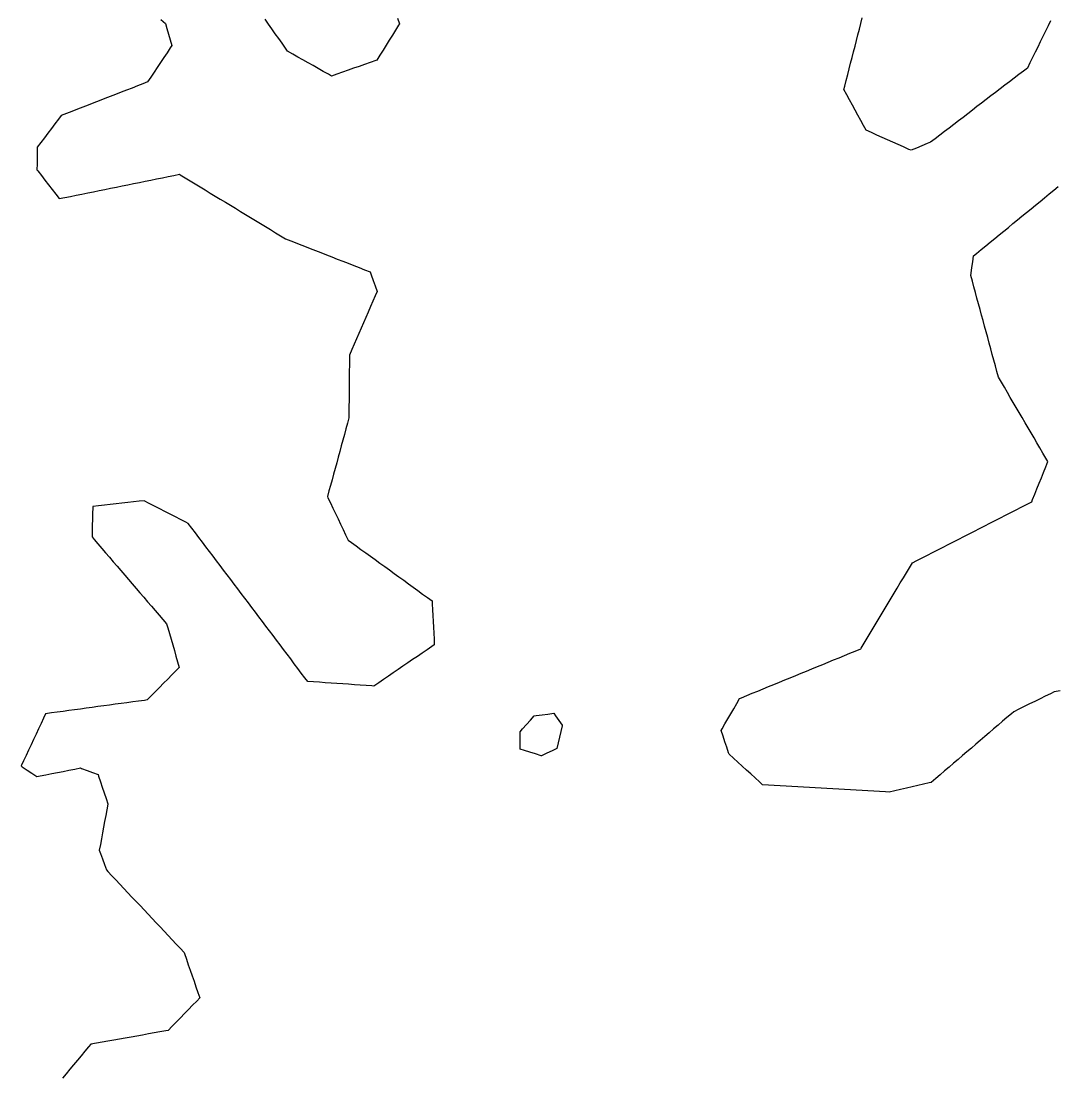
# Model space of a CAD drawing. Header units: millimetres. Extents: x 165 to 2352, y 1753 to 3323.
# Drawn here: x 1104.4 to 1281, y 2964 to 3143.6 of the extents above; entities that cross this region are included whole.
import ezdxf

# ---------------------------------------------------------------- set-up
doc = ezdxf.new("R2010")
doc.units = ezdxf.units.MM
for name, color, linetype in [('ALL_HOLES', 1, 'Continuous'), ('ALL_ISLANDS', 7, 'Continuous'), ('OUTLINE_ISLAND_01', 7, 'Continuous'), ('OUTLINE_ISLAND_01_HOLE_65', 1, 'Continuous')]:
    doc.layers.add(name, color=color, linetype=linetype)

msp = doc.modelspace()

# ---------------------------------------------------------------- linework, layer by layer
at = {"layer": 'ALL_HOLES'}
msp.add_lwpolyline([(1189.5524, 3019.4003), (1189.5524, 3020.4003), (1189.5524, 3021.4003), (1189.5524, 3022.4003), (1189.9778, 3022.8793), (1190.6419, 3023.627), (1191.306, 3024.3746), (1191.97, 3025.1223), (1192.3079, 3025.1662), (1193.2996, 3025.2949), (1194.2913, 3025.4236), (1195.2829, 3025.5524), (1195.5805, 3025.1361), (1196.1619, 3024.3225), (1196.7434, 3023.509), (1196.7251, 3023.432), (1196.494, 3022.4591), (1196.2628, 3021.4862), (1196.0316, 3020.5133), (1195.8005, 3019.5404), (1195.0308, 3019.1656), (1194.1317, 3018.7279), (1193.2326, 3018.2901), (1193.1536, 3018.314), (1192.1962, 3018.6028), (1191.2388, 3018.8916), (1190.2814, 3019.1804)], close=True, dxfattribs=at)
at = {"layer": 'ALL_ISLANDS'}
for points in [[(1128.2461, 3143.8774), (1129.0205, 3143.2447), (1129.2775, 3142.3629), (1129.5573, 3141.4029), (1129.8372, 3140.4428), (1130.117, 3139.4828), (1129.8457, 3139.0738), (1129.2928, 3138.2406), (1128.74, 3137.4073), (1128.1872, 3136.574), (1127.6343, 3135.7407), (1127.0815, 3134.9074), (1126.5287, 3134.0741), (1125.9758, 3133.2408), (1125.1845, 3132.9335), (1124.2523, 3132.5716), (1123.3201, 3132.2097), (1122.3879, 3131.8477), (1121.4557, 3131.4858), (1120.5235, 3131.1238), (1119.5913, 3130.7619), (1118.6591, 3130.4), (1117.7269, 3130.038), (1116.7946, 3129.6761), (1115.8624, 3129.3142), (1114.9302, 3128.9522), (1113.998, 3128.5903), (1113.0658, 3128.2283), (1112.1336, 3127.8664), (1111.2014, 3127.5045), (1110.7667, 3126.9269), (1110.1653, 3126.1279), (1109.5639, 3125.329), (1108.9624, 3124.5301), (1108.361, 3123.7311), (1107.7596, 3122.9322), (1107.1582, 3122.1332), (1107.1435, 3121.2637), (1107.1266, 3120.2638), (1107.1098, 3119.264), (1107.0929, 3118.2641), (1107.2335, 3118.0825), (1107.846, 3117.292), (1108.4585, 3116.5016), (1109.0709, 3115.7111), (1109.6834, 3114.9206), (1110.2959, 3114.1301), (1110.9084, 3113.3396), (1111.8328, 3113.5266), (1112.813, 3113.7249), (1113.7931, 3113.9231), (1114.7733, 3114.1214), (1115.7534, 3114.3197), (1116.7336, 3114.5179), (1117.7137, 3114.7162), (1118.6939, 3114.9145), (1119.674, 3115.1127), (1120.6542, 3115.311), (1121.6343, 3115.5093), (1122.6145, 3115.7075), (1123.5946, 3115.9058), (1124.5748, 3116.1041), (1125.5549, 3116.3023), (1126.5351, 3116.5006), (1127.5152, 3116.6989), (1128.4953, 3116.8971), (1129.4755, 3117.0954), (1130.4556, 3117.2937), (1131.4358, 3117.492), (1131.5585, 3117.4172), (1132.4125, 3116.8971), (1133.2666, 3116.377), (1134.1207, 3115.8568), (1134.9748, 3115.3367), (1135.8289, 3114.8165), (1136.6829, 3114.2964), (1137.537, 3113.7763), (1138.3911, 3113.2561), (1139.2452, 3112.736), (1140.0993, 3112.2158), (1140.9533, 3111.6957), (1141.8074, 3111.1756), (1142.6615, 3110.6554), (1143.5156, 3110.1353), (1144.3697, 3109.6151), (1145.2237, 3109.095), (1146.0778, 3108.5748), (1146.9319, 3108.0547), (1147.786, 3107.5346), (1148.6401, 3107.0144), (1149.4941, 3106.4943), (1149.9702, 3106.3086), (1150.9018, 3105.9452), (1151.8335, 3105.5818), (1152.7651, 3105.2184), (1153.6968, 3104.8551), (1154.6284, 3104.4917), (1155.56, 3104.1283), (1156.4917, 3103.7649), (1157.4233, 3103.4015), (1158.355, 3103.0381), (1159.2866, 3102.6748), (1160.2182, 3102.3114), (1161.1499, 3101.948), (1162.0815, 3101.5846), (1163.0132, 3101.2212), (1163.9448, 3100.8578), (1164.1316, 3100.3326), (1164.4667, 3099.3904), (1164.8019, 3098.4482), (1165.137, 3097.5061), (1164.8101, 3096.7527), (1164.412, 3095.8354), (1164.0139, 3094.918), (1163.6158, 3094.0007), (1163.2177, 3093.0834), (1162.8196, 3092.166), (1162.4215, 3091.2487), (1162.0234, 3090.3313), (1161.6253, 3089.414), (1161.2272, 3088.4966), (1160.8291, 3087.5793), (1160.431, 3086.662), (1160.4238, 3085.9261), (1160.4141, 3084.9261), (1160.4044, 3083.9262), (1160.3947, 3082.9262), (1160.385, 3081.9263), (1160.3753, 3080.9263), (1160.3656, 3079.9264), (1160.3559, 3078.9264), (1160.3461, 3077.9265), (1160.3364, 3076.9265), (1160.3267, 3075.9266), (1160.0874, 3075.0474), (1159.8248, 3074.0825), (1159.5622, 3073.1176), (1159.2996, 3072.1527), (1159.037, 3071.1878), (1158.7744, 3070.2229), (1158.5118, 3069.258), (1158.2492, 3068.2931), (1157.9866, 3067.3282), (1157.724, 3066.3633), (1157.4614, 3065.3984), (1157.1987, 3064.4335), (1156.9361, 3063.4686), (1156.6735, 3062.5037), (1156.7581, 3062.3262), (1157.1884, 3061.4235), (1157.6187, 3060.5208), (1158.049, 3059.6181), (1158.4793, 3058.7154), (1158.9096, 3057.8127), (1159.3399, 3056.91), (1159.7702, 3056.0073), (1160.2005, 3055.1047), (1160.7743, 3054.6889), (1161.5842, 3054.1023), (1162.394, 3053.5156), (1163.2038, 3052.929), (1164.0137, 3052.3423), (1164.8235, 3051.7557), (1165.6333, 3051.169), (1166.4432, 3050.5824), (1167.253, 3049.9957), (1168.0628, 3049.409), (1168.8727, 3048.8224), (1169.6825, 3048.2357), (1170.4924, 3047.6491), (1171.3022, 3047.0624), (1172.112, 3046.4758), (1172.9219, 3045.8891), (1173.7317, 3045.3025), (1174.5415, 3044.7158), (1174.5668, 3044.2074), (1174.6163, 3043.2086), (1174.6659, 3042.2098), (1174.7154, 3041.211), (1174.7649, 3040.2123), (1174.8145, 3039.2135), (1174.864, 3038.2147), (1174.9136, 3037.216), (1174.5129, 3036.9437), (1173.6858, 3036.3816), (1172.8586, 3035.8196), (1172.0315, 3035.2576), (1171.2044, 3034.6955), (1170.3773, 3034.1335), (1169.5502, 3033.5715), (1168.7231, 3033.0094), (1167.8959, 3032.4474), (1167.0688, 3031.8854), (1166.2417, 3031.3234), (1165.4146, 3030.7613), (1164.5875, 3030.1993), (1164.273, 3030.221), (1163.2753, 3030.2897), (1162.2777, 3030.3584), (1161.28, 3030.4271), (1160.2824, 3030.4958), (1159.2848, 3030.5645), (1158.2871, 3030.6332), (1157.2895, 3030.702), (1156.2919, 3030.7707), (1155.2942, 3030.8394), (1154.2966, 3030.9081), (1153.299, 3030.9768), (1152.8145, 3031.6182), (1152.2119, 3032.4162), (1151.6092, 3033.2142), (1151.0065, 3034.0122), (1150.4038, 3034.8102), (1149.8012, 3035.6081), (1149.1985, 3036.4061), (1148.5958, 3037.2041), (1147.9931, 3038.0021), (1147.3905, 3038.8001), (1146.7878, 3039.5981), (1146.1851, 3040.3961), (1145.5825, 3041.1941), (1144.9798, 3041.992), (1144.3771, 3042.79), (1143.7744, 3043.588), (1143.1718, 3044.386), (1142.5691, 3045.184), (1141.9664, 3045.982), (1141.3637, 3046.78), (1140.7611, 3047.5779), (1140.1584, 3048.3759), (1139.5557, 3049.1739), (1138.953, 3049.9719), (1138.3504, 3050.7699), (1137.7477, 3051.5679), (1137.145, 3052.3659), (1136.5423, 3053.1639), (1135.9397, 3053.9618), (1135.337, 3054.7598), (1134.7343, 3055.5578), (1134.1316, 3056.3558), (1133.529, 3057.1538), (1132.9263, 3057.9518), (1132.5017, 3058.1691), (1131.6115, 3058.6248), (1130.7214, 3059.0805), (1129.8312, 3059.5361), (1128.9411, 3059.9918), (1128.0509, 3060.4475), (1127.1608, 3060.9031), (1126.2706, 3061.3588), (1125.3805, 3061.8145), (1124.5656, 3061.7213), (1123.572, 3061.6077), (1122.5785, 3061.494), (1121.585, 3061.3804), (1120.5915, 3061.2668), (1119.5979, 3061.1532), (1118.6044, 3061.0396), (1117.6109, 3060.926), (1116.6174, 3060.8124), (1116.6129, 3060.6208), (1116.5896, 3059.6211), (1116.5663, 3058.6213), (1116.543, 3057.6216), (1116.5198, 3056.6219), (1116.4965, 3055.6221), (1116.8582, 3055.2007), (1117.5094, 3054.4419), (1118.1607, 3053.683), (1118.812, 3052.9242), (1119.4632, 3052.1653), (1120.1145, 3051.4065), (1120.7658, 3050.6476), (1121.417, 3049.8888), (1122.0683, 3049.1299), (1122.7196, 3048.3711), (1123.3708, 3047.6122), (1124.0221, 3046.8534), (1124.6734, 3046.0945), (1125.3246, 3045.3357), (1125.9759, 3044.5768), (1126.6272, 3043.818), (1127.2784, 3043.0592), (1127.9297, 3042.3003), (1128.581, 3041.5415), (1129.2322, 3040.7826), (1129.4303, 3040.0984), (1129.7085, 3039.1379), (1129.9866, 3038.1773), (1130.2647, 3037.2168), (1130.5428, 3036.2562), (1130.8209, 3035.2957), (1131.0991, 3034.3352), (1131.3772, 3033.3746), (1130.8222, 3032.811), (1130.1206, 3032.0984), (1129.419, 3031.3858), (1128.7174, 3030.6733), (1128.0159, 3029.9607), (1127.3143, 3029.2481), (1126.6127, 3028.5355), (1125.9111, 3027.823), (1125.421, 3027.7564), (1124.4301, 3027.6218), (1123.4393, 3027.4871), (1122.4484, 3027.3525), (1121.4575, 3027.2179), (1120.4666, 3027.0833), (1119.4757, 3026.9486), (1118.4848, 3026.814), (1117.4939, 3026.6794), (1116.503, 3026.5448), (1115.5121, 3026.4101), (1114.5212, 3026.2755), (1113.5303, 3026.1409), (1112.5394, 3026.0063), (1111.5485, 3025.8716), (1110.5576, 3025.737), (1109.5667, 3025.6024), (1108.5758, 3025.4678), (1108.2151, 3024.702), (1107.789, 3023.7974), (1107.3629, 3022.8927), (1106.9368, 3021.988), (1106.5106, 3021.0834), (1106.0845, 3020.1787), (1105.6584, 3019.274), (1105.2323, 3018.3694), (1104.8062, 3017.4647), (1104.38, 3016.56), (1104.5801, 3016.4262), (1105.4113, 3015.8702), (1106.2425, 3015.3143), (1107.0737, 3014.7583), (1107.651, 3014.8717), (1108.6322, 3015.0646), (1109.6135, 3015.2574), (1110.5947, 3015.4502), (1111.5759, 3015.6431), (1112.5572, 3015.8359), (1113.5384, 3016.0287), (1114.5196, 3016.2216), (1114.7016, 3016.1539), (1115.6389, 3015.8052), (1116.5761, 3015.4565), (1117.5134, 3015.1078), (1117.61, 3014.8197), (1117.9279, 3013.8716), (1118.2458, 3012.9235), (1118.5637, 3011.9753), (1118.8816, 3011.0272), (1119.1995, 3010.0791), (1119.195, 3010.0548), (1119.0131, 3009.0715), (1118.8313, 3008.0882), (1118.6495, 3007.1048), (1118.4677, 3006.1215), (1118.2859, 3005.1382), (1118.104, 3004.1548), (1117.9222, 3003.1715), (1117.7404, 3002.1882), (1117.9341, 3001.654), (1118.2751, 3000.7139), (1118.616, 2999.7738), (1118.957, 2998.8337), (1119.2067, 2998.568), (1119.8915, 2997.8393), (1120.5764, 2997.1107), (1121.2612, 2996.382), (1121.946, 2995.6533), (1122.6309, 2994.9246), (1123.3157, 2994.1959), (1124.0006, 2993.4672), (1124.6854, 2992.7385), (1125.3703, 2992.0099), (1126.0551, 2991.2812), (1126.74, 2990.5525), (1127.4248, 2989.8238), (1128.1097, 2989.0951), (1128.7945, 2988.3664), (1129.4794, 2987.6377), (1130.1642, 2986.9091), (1130.8491, 2986.1804), (1131.5339, 2985.4517), (1132.2188, 2984.723), (1132.2779, 2984.5509), (1132.6028, 2983.6052), (1132.9277, 2982.6594), (1133.2526, 2981.7137), (1133.5776, 2980.7679), (1133.9025, 2979.8222), (1134.2274, 2978.8765), (1134.5523, 2977.9307), (1134.8772, 2976.985), (1134.3634, 2976.4564), (1133.6663, 2975.7394), (1132.9693, 2975.0223), (1132.2722, 2974.3053), (1131.5752, 2973.5883), (1130.8781, 2972.8712), (1130.1811, 2972.1542), (1129.484, 2971.4372), (1129.0649, 2971.3628), (1128.0803, 2971.1879), (1127.0957, 2971.0131), (1126.1111, 2970.8382), (1125.1265, 2970.6634), (1124.1419, 2970.4885), (1123.1573, 2970.3137), (1122.1727, 2970.1389), (1121.1882, 2969.964), (1120.2036, 2969.7892), (1119.219, 2969.6143), (1118.2344, 2969.4395), (1117.2498, 2969.2646), (1116.2652, 2969.0898), (1115.9177, 2968.6738), (1115.2766, 2967.9064), (1114.6355, 2967.1389), (1113.9944, 2966.3715), (1113.3533, 2965.6041), (1112.7122, 2964.8366), (1112.071, 2964.0692), (1111.4299, 2963.3017)], [(1168.6227, 3144.1018), (1168.9804, 3143.168), (1168.8176, 3142.9074), (1168.2877, 3142.0594), (1167.7578, 3141.2113), (1167.2279, 3140.3632), (1166.698, 3139.5152), (1166.1681, 3138.6671), (1165.6382, 3137.8191), (1165.1083, 3136.971), (1164.904, 3136.8995), (1163.9601, 3136.5694), (1163.0162, 3136.2392), (1162.0723, 3135.909), (1161.1284, 3135.5788), (1160.1845, 3135.2486), (1159.2406, 3134.9184), (1158.2966, 3134.5882), (1157.3527, 3134.258), (1156.8385, 3134.549), (1155.9681, 3135.0414), (1155.0978, 3135.5338), (1154.2274, 3136.0262), (1153.3571, 3136.5186), (1152.4867, 3137.011), (1151.6163, 3137.5034), (1150.746, 3137.9958), (1149.8756, 3138.4883), (1149.4993, 3139.0252), (1148.9254, 3139.8441), (1148.3515, 3140.663), (1147.7775, 3141.4819), (1147.2036, 3142.3008), (1146.6297, 3143.1197), (1146.0557, 3143.9386)], [(1280.0984, 3143.696), (1279.6575, 3142.7984), (1279.2166, 3141.9008), (1278.7757, 3141.0033), (1278.3348, 3140.1057), (1277.894, 3139.2081), (1277.4531, 3138.3106), (1277.0122, 3137.413), (1276.5713, 3136.5155), (1276.1304, 3135.6179), (1275.4703, 3135.1124), (1274.6763, 3134.5045), (1273.8822, 3133.8966), (1273.0882, 3133.2887), (1272.2942, 3132.6808), (1271.5002, 3132.0729), (1270.7062, 3131.4649), (1269.9122, 3130.857), (1269.1182, 3130.2491), (1268.3242, 3129.6412), (1267.5302, 3129.0333), (1266.7362, 3128.4254), (1265.9422, 3127.8175), (1265.1482, 3127.2096), (1264.3542, 3126.6016), (1263.5602, 3125.9937), (1262.7662, 3125.3858), (1261.9722, 3124.7779), (1261.1782, 3124.17), (1260.3842, 3123.5621), (1259.5902, 3122.9542), (1259.0513, 3122.7311), (1258.1273, 3122.3487), (1257.2033, 3121.9662), (1256.2794, 3121.5837), (1255.9073, 3121.7498), (1254.9942, 3122.1575), (1254.081, 3122.5651), (1253.1679, 3122.9728), (1252.2547, 3123.3804), (1251.3416, 3123.7881), (1250.4285, 3124.1957), (1249.5153, 3124.6034), (1248.6022, 3125.011), (1248.1726, 3125.7999), (1247.6943, 3126.6781), (1247.216, 3127.5563), (1246.7377, 3128.4345), (1246.2594, 3129.3127), (1245.7811, 3130.1909), (1245.3028, 3131.0691), (1244.8245, 3131.9473), (1244.9795, 3132.5546), (1245.2268, 3133.5235), (1245.4741, 3134.4924), (1245.7214, 3135.4614), (1245.9687, 3136.4303), (1246.216, 3137.3993), (1246.4633, 3138.3682), (1246.7106, 3139.3371), (1246.9579, 3140.3061), (1247.2052, 3141.275), (1247.4525, 3142.244), (1247.6998, 3143.2129), (1247.9471, 3144.1818)], [(1281.7058, 3029.355), (1280.7193, 3029.1915), (1280.0898, 3028.8853), (1279.1906, 3028.4478), (1278.2914, 3028.0103), (1277.3922, 3027.5728), (1276.493, 3027.1353), (1275.5937, 3026.6978), (1274.6945, 3026.2603), (1273.7953, 3025.8228), (1273.3964, 3025.4807), (1272.6374, 3024.8296), (1271.8784, 3024.1785), (1271.1194, 3023.5274), (1270.3604, 3022.8763), (1269.6014, 3022.2253), (1268.8424, 3021.5742), (1268.0834, 3020.9231), (1267.3244, 3020.272), (1266.5654, 3019.6209), (1265.8064, 3018.9698), (1265.0474, 3018.3187), (1264.2884, 3017.6677), (1263.5294, 3017.0166), (1262.7704, 3016.3655), (1262.0114, 3015.7144), (1261.2524, 3015.0633), (1260.4934, 3014.4122), (1259.7344, 3013.7611), (1259.3701, 3013.6764), (1258.3961, 3013.4499), (1257.4221, 3013.2233), (1256.448, 3012.9968), (1255.474, 3012.7703), (1254.5, 3012.5438), (1253.526, 3012.3172), (1252.552, 3012.0907), (1251.9098, 3012.1278), (1250.9115, 3012.1855), (1249.9132, 3012.2432), (1248.9148, 3012.3009), (1247.9165, 3012.3587), (1246.9181, 3012.4164), (1245.9198, 3012.4741), (1244.9215, 3012.5318), (1243.9231, 3012.5895), (1242.9248, 3012.6472), (1241.9265, 3012.7049), (1240.9281, 3012.7626), (1239.9298, 3012.8203), (1238.9315, 3012.878), (1237.9331, 3012.9357), (1236.9348, 3012.9934), (1235.9365, 3013.0512), (1234.9381, 3013.1089), (1233.9398, 3013.1666), (1232.9415, 3013.2243), (1231.9431, 3013.282), (1230.9448, 3013.3397), (1230.3833, 3013.851), (1229.6439, 3014.5243), (1228.9045, 3015.1975), (1228.1651, 3015.8708), (1227.4257, 3016.544), (1226.6863, 3017.2173), (1225.9468, 3017.8906), (1225.2074, 3018.5638), (1225.1267, 3018.8074), (1224.8122, 3019.7566), (1224.4976, 3020.7058), (1224.183, 3021.6551), (1223.8685, 3022.6043), (1224.021, 3022.869), (1224.5202, 3023.7355), (1225.0194, 3024.6019), (1225.5187, 3025.4684), (1226.0179, 3026.3349), (1226.5171, 3027.2013), (1227.0164, 3028.0678), (1227.3321, 3028.1971), (1228.2575, 3028.576), (1229.183, 3028.955), (1230.1084, 3029.334), (1231.0338, 3029.7129), (1231.9592, 3030.0919), (1232.8846, 3030.4708), (1233.81, 3030.8498), (1234.7354, 3031.2288), (1235.6609, 3031.6077), (1236.5863, 3031.9867), (1237.5117, 3032.3656), (1238.4371, 3032.7446), (1239.3625, 3033.1236), (1240.2879, 3033.5025), (1241.2133, 3033.8815), (1242.1387, 3034.2604), (1243.0642, 3034.6394), (1243.9896, 3035.0184), (1244.915, 3035.3973), (1245.8404, 3035.7763), (1246.7658, 3036.1552), (1247.6912, 3036.5342), (1247.751, 3036.6336), (1248.266, 3037.4908), (1248.781, 3038.348), (1249.296, 3039.2052), (1249.8111, 3040.0623), (1250.3261, 3040.9195), (1250.8411, 3041.7767), (1251.3561, 3042.6339), (1251.8712, 3043.491), (1252.3862, 3044.3482), (1252.9012, 3045.2054), (1253.4162, 3046.0626), (1253.9313, 3046.9197), (1254.4463, 3047.7769), (1254.9613, 3048.6341), (1255.4763, 3049.4913), (1255.9913, 3050.3484), (1256.5064, 3051.2056), (1257.2836, 3051.6033), (1258.1739, 3052.0588), (1259.0641, 3052.5143), (1259.9543, 3052.9699), (1260.8445, 3053.4254), (1261.7348, 3053.8809), (1262.625, 3054.3364), (1263.5152, 3054.7919), (1264.4055, 3055.2474), (1265.2957, 3055.7029), (1266.1859, 3056.1584), (1267.0762, 3056.614), (1267.9664, 3057.0695), (1268.8566, 3057.525), (1269.7468, 3057.9805), (1270.6371, 3058.436), (1271.5273, 3058.8915), (1272.4175, 3059.347), (1273.3078, 3059.8025), (1274.198, 3060.258), (1275.0882, 3060.7136), (1275.9785, 3061.1691), (1276.8687, 3061.6246), (1277.0194, 3061.9987), (1277.3929, 3062.9264), (1277.7665, 3063.854), (1278.14, 3064.7816), (1278.5136, 3065.7092), (1278.8871, 3066.6368), (1279.2607, 3067.5644), (1279.6343, 3068.492), (1279.2869, 3069.084), (1278.7809, 3069.9465), (1278.2748, 3070.809), (1277.7688, 3071.6715), (1277.2627, 3072.534), (1276.7566, 3073.3964), (1276.2506, 3074.2589), (1275.7445, 3075.1214), (1275.2385, 3075.9839), (1274.7324, 3076.8464), (1274.2263, 3077.7089), (1273.7203, 3078.5714), (1273.2142, 3079.4339), (1272.7082, 3080.2964), (1272.2021, 3081.1589), (1271.6961, 3082.0214), (1271.19, 3082.8839), (1270.9309, 3083.8395), (1270.6691, 3084.8047), (1270.4074, 3085.7698), (1270.1457, 3086.735), (1269.884, 3087.7001), (1269.6222, 3088.6653), (1269.3605, 3089.6304), (1269.0988, 3090.5956), (1268.8371, 3091.5607), (1268.5754, 3092.5258), (1268.3136, 3093.491), (1268.0519, 3094.4561), (1267.7902, 3095.4213), (1267.5285, 3096.3864), (1267.2667, 3097.3516), (1267.005, 3098.3167), (1266.7433, 3099.2818), (1266.4816, 3100.247), (1266.5309, 3100.6031), (1266.668, 3101.5936), (1266.8052, 3102.5842), (1266.9423, 3103.5747), (1267.471, 3104.0074), (1268.2449, 3104.6407), (1269.0188, 3105.274), (1269.7927, 3105.9074), (1270.5666, 3106.5407), (1271.3404, 3107.174), (1272.1143, 3107.8074), (1272.8882, 3108.4407), (1273.6621, 3109.074), (1274.436, 3109.7073), (1275.2099, 3110.3407), (1275.9838, 3110.974), (1276.7576, 3111.6073), (1277.5315, 3112.2406), (1278.3054, 3112.874), (1279.0793, 3113.5073), (1279.8532, 3114.1406), (1280.6271, 3114.774), (1281.4009, 3115.4073)]]:
    msp.add_lwpolyline(points, dxfattribs=at)
at = {"layer": 'OUTLINE_ISLAND_01'}
for points in [[(1128.2461, 3143.8774), (1129.0205, 3143.2447), (1129.2775, 3142.3629), (1129.5573, 3141.4029), (1129.8372, 3140.4428), (1130.117, 3139.4828), (1129.8457, 3139.0738), (1129.2928, 3138.2406), (1128.74, 3137.4073), (1128.1872, 3136.574), (1127.6343, 3135.7407), (1127.0815, 3134.9074), (1126.5287, 3134.0741), (1125.9758, 3133.2408), (1125.1845, 3132.9335), (1124.2523, 3132.5716), (1123.3201, 3132.2097), (1122.3879, 3131.8477), (1121.4557, 3131.4858), (1120.5235, 3131.1238), (1119.5913, 3130.7619), (1118.6591, 3130.4), (1117.7269, 3130.038), (1116.7946, 3129.6761), (1115.8624, 3129.3142), (1114.9302, 3128.9522), (1113.998, 3128.5903), (1113.0658, 3128.2283), (1112.1336, 3127.8664), (1111.2014, 3127.5045), (1110.7667, 3126.9269), (1110.1653, 3126.1279), (1109.5639, 3125.329), (1108.9624, 3124.5301), (1108.361, 3123.7311), (1107.7596, 3122.9322), (1107.1582, 3122.1332), (1107.1435, 3121.2637), (1107.1266, 3120.2638), (1107.1098, 3119.264), (1107.0929, 3118.2641), (1107.2335, 3118.0825), (1107.846, 3117.292), (1108.4585, 3116.5016), (1109.0709, 3115.7111), (1109.6834, 3114.9206), (1110.2959, 3114.1301), (1110.9084, 3113.3396), (1111.8328, 3113.5266), (1112.813, 3113.7249), (1113.7931, 3113.9231), (1114.7733, 3114.1214), (1115.7534, 3114.3197), (1116.7336, 3114.5179), (1117.7137, 3114.7162), (1118.6939, 3114.9145), (1119.674, 3115.1127), (1120.6542, 3115.311), (1121.6343, 3115.5093), (1122.6145, 3115.7075), (1123.5946, 3115.9058), (1124.5748, 3116.1041), (1125.5549, 3116.3023), (1126.5351, 3116.5006), (1127.5152, 3116.6989), (1128.4953, 3116.8971), (1129.4755, 3117.0954), (1130.4556, 3117.2937), (1131.4358, 3117.492), (1131.5585, 3117.4172), (1132.4125, 3116.8971), (1133.2666, 3116.377), (1134.1207, 3115.8568), (1134.9748, 3115.3367), (1135.8289, 3114.8165), (1136.6829, 3114.2964), (1137.537, 3113.7763), (1138.3911, 3113.2561), (1139.2452, 3112.736), (1140.0993, 3112.2158), (1140.9533, 3111.6957), (1141.8074, 3111.1756), (1142.6615, 3110.6554), (1143.5156, 3110.1353), (1144.3697, 3109.6151), (1145.2237, 3109.095), (1146.0778, 3108.5748), (1146.9319, 3108.0547), (1147.786, 3107.5346), (1148.6401, 3107.0144), (1149.4941, 3106.4943), (1149.9702, 3106.3086), (1150.9018, 3105.9452), (1151.8335, 3105.5818), (1152.7651, 3105.2184), (1153.6968, 3104.8551), (1154.6284, 3104.4917), (1155.56, 3104.1283), (1156.4917, 3103.7649), (1157.4233, 3103.4015), (1158.355, 3103.0381), (1159.2866, 3102.6748), (1160.2182, 3102.3114), (1161.1499, 3101.948), (1162.0815, 3101.5846), (1163.0132, 3101.2212), (1163.9448, 3100.8578), (1164.1316, 3100.3326), (1164.4667, 3099.3904), (1164.8019, 3098.4482), (1165.137, 3097.5061), (1164.8101, 3096.7527), (1164.412, 3095.8354), (1164.0139, 3094.918), (1163.6158, 3094.0007), (1163.2177, 3093.0834), (1162.8196, 3092.166), (1162.4215, 3091.2487), (1162.0234, 3090.3313), (1161.6253, 3089.414), (1161.2272, 3088.4966), (1160.8291, 3087.5793), (1160.431, 3086.662), (1160.4238, 3085.9261), (1160.4141, 3084.9261), (1160.4044, 3083.9262), (1160.3947, 3082.9262), (1160.385, 3081.9263), (1160.3753, 3080.9263), (1160.3656, 3079.9264), (1160.3559, 3078.9264), (1160.3461, 3077.9265), (1160.3364, 3076.9265), (1160.3267, 3075.9266), (1160.0874, 3075.0474), (1159.8248, 3074.0825), (1159.5622, 3073.1176), (1159.2996, 3072.1527), (1159.037, 3071.1878), (1158.7744, 3070.2229), (1158.5118, 3069.258), (1158.2492, 3068.2931), (1157.9866, 3067.3282), (1157.724, 3066.3633), (1157.4614, 3065.3984), (1157.1987, 3064.4335), (1156.9361, 3063.4686), (1156.6735, 3062.5037), (1156.7581, 3062.3262), (1157.1884, 3061.4235), (1157.6187, 3060.5208), (1158.049, 3059.6181), (1158.4793, 3058.7154), (1158.9096, 3057.8127), (1159.3399, 3056.91), (1159.7702, 3056.0073), (1160.2005, 3055.1047), (1160.7743, 3054.6889), (1161.5842, 3054.1023), (1162.394, 3053.5156), (1163.2038, 3052.929), (1164.0137, 3052.3423), (1164.8235, 3051.7557), (1165.6333, 3051.169), (1166.4432, 3050.5824), (1167.253, 3049.9957), (1168.0628, 3049.409), (1168.8727, 3048.8224), (1169.6825, 3048.2357), (1170.4924, 3047.6491), (1171.3022, 3047.0624), (1172.112, 3046.4758), (1172.9219, 3045.8891), (1173.7317, 3045.3025), (1174.5415, 3044.7158), (1174.5668, 3044.2074), (1174.6163, 3043.2086), (1174.6659, 3042.2098), (1174.7154, 3041.211), (1174.7649, 3040.2123), (1174.8145, 3039.2135), (1174.864, 3038.2147), (1174.9136, 3037.216), (1174.5129, 3036.9437), (1173.6858, 3036.3816), (1172.8586, 3035.8196), (1172.0315, 3035.2576), (1171.2044, 3034.6955), (1170.3773, 3034.1335), (1169.5502, 3033.5715), (1168.7231, 3033.0094), (1167.8959, 3032.4474), (1167.0688, 3031.8854), (1166.2417, 3031.3234), (1165.4146, 3030.7613), (1164.5875, 3030.1993), (1164.273, 3030.221), (1163.2753, 3030.2897), (1162.2777, 3030.3584), (1161.28, 3030.4271), (1160.2824, 3030.4958), (1159.2848, 3030.5645), (1158.2871, 3030.6332), (1157.2895, 3030.702), (1156.2919, 3030.7707), (1155.2942, 3030.8394), (1154.2966, 3030.9081), (1153.299, 3030.9768), (1152.8145, 3031.6182), (1152.2119, 3032.4162), (1151.6092, 3033.2142), (1151.0065, 3034.0122), (1150.4038, 3034.8102), (1149.8012, 3035.6081), (1149.1985, 3036.4061), (1148.5958, 3037.2041), (1147.9931, 3038.0021), (1147.3905, 3038.8001), (1146.7878, 3039.5981), (1146.1851, 3040.3961), (1145.5825, 3041.1941), (1144.9798, 3041.992), (1144.3771, 3042.79), (1143.7744, 3043.588), (1143.1718, 3044.386), (1142.5691, 3045.184), (1141.9664, 3045.982), (1141.3637, 3046.78), (1140.7611, 3047.5779), (1140.1584, 3048.3759), (1139.5557, 3049.1739), (1138.953, 3049.9719), (1138.3504, 3050.7699), (1137.7477, 3051.5679), (1137.145, 3052.3659), (1136.5423, 3053.1639), (1135.9397, 3053.9618), (1135.337, 3054.7598), (1134.7343, 3055.5578), (1134.1316, 3056.3558), (1133.529, 3057.1538), (1132.9263, 3057.9518), (1132.5017, 3058.1691), (1131.6115, 3058.6248), (1130.7214, 3059.0805), (1129.8312, 3059.5361), (1128.9411, 3059.9918), (1128.0509, 3060.4475), (1127.1608, 3060.9031), (1126.2706, 3061.3588), (1125.3805, 3061.8145), (1124.5656, 3061.7213), (1123.572, 3061.6077), (1122.5785, 3061.494), (1121.585, 3061.3804), (1120.5915, 3061.2668), (1119.5979, 3061.1532), (1118.6044, 3061.0396), (1117.6109, 3060.926), (1116.6174, 3060.8124), (1116.6129, 3060.6208), (1116.5896, 3059.6211), (1116.5663, 3058.6213), (1116.543, 3057.6216), (1116.5198, 3056.6219), (1116.4965, 3055.6221), (1116.8582, 3055.2007), (1117.5094, 3054.4419), (1118.1607, 3053.683), (1118.812, 3052.9242), (1119.4632, 3052.1653), (1120.1145, 3051.4065), (1120.7658, 3050.6476), (1121.417, 3049.8888), (1122.0683, 3049.1299), (1122.7196, 3048.3711), (1123.3708, 3047.6122), (1124.0221, 3046.8534), (1124.6734, 3046.0945), (1125.3246, 3045.3357), (1125.9759, 3044.5768), (1126.6272, 3043.818), (1127.2784, 3043.0592), (1127.9297, 3042.3003), (1128.581, 3041.5415), (1129.2322, 3040.7826), (1129.4303, 3040.0984), (1129.7085, 3039.1379), (1129.9866, 3038.1773), (1130.2647, 3037.2168), (1130.5428, 3036.2562), (1130.8209, 3035.2957), (1131.0991, 3034.3352), (1131.3772, 3033.3746), (1130.8222, 3032.811), (1130.1206, 3032.0984), (1129.419, 3031.3858), (1128.7174, 3030.6733), (1128.0159, 3029.9607), (1127.3143, 3029.2481), (1126.6127, 3028.5355), (1125.9111, 3027.823), (1125.421, 3027.7564), (1124.4301, 3027.6218), (1123.4393, 3027.4871), (1122.4484, 3027.3525), (1121.4575, 3027.2179), (1120.4666, 3027.0833), (1119.4757, 3026.9486), (1118.4848, 3026.814), (1117.4939, 3026.6794), (1116.503, 3026.5448), (1115.5121, 3026.4101), (1114.5212, 3026.2755), (1113.5303, 3026.1409), (1112.5394, 3026.0063), (1111.5485, 3025.8716), (1110.5576, 3025.737), (1109.5667, 3025.6024), (1108.5758, 3025.4678), (1108.2151, 3024.702), (1107.789, 3023.7974), (1107.3629, 3022.8927), (1106.9368, 3021.988), (1106.5106, 3021.0834), (1106.0845, 3020.1787), (1105.6584, 3019.274), (1105.2323, 3018.3694), (1104.8062, 3017.4647), (1104.38, 3016.56), (1104.5801, 3016.4262), (1105.4113, 3015.8702), (1106.2425, 3015.3143), (1107.0737, 3014.7583), (1107.651, 3014.8717), (1108.6322, 3015.0646), (1109.6135, 3015.2574), (1110.5947, 3015.4502), (1111.5759, 3015.6431), (1112.5572, 3015.8359), (1113.5384, 3016.0287), (1114.5196, 3016.2216), (1114.7016, 3016.1539), (1115.6389, 3015.8052), (1116.5761, 3015.4565), (1117.5134, 3015.1078), (1117.61, 3014.8197), (1117.9279, 3013.8716), (1118.2458, 3012.9235), (1118.5637, 3011.9753), (1118.8816, 3011.0272), (1119.1995, 3010.0791), (1119.195, 3010.0548), (1119.0131, 3009.0715), (1118.8313, 3008.0882), (1118.6495, 3007.1048), (1118.4677, 3006.1215), (1118.2859, 3005.1382), (1118.104, 3004.1548), (1117.9222, 3003.1715), (1117.7404, 3002.1882), (1117.9341, 3001.654), (1118.2751, 3000.7139), (1118.616, 2999.7738), (1118.957, 2998.8337), (1119.2067, 2998.568), (1119.8915, 2997.8393), (1120.5764, 2997.1107), (1121.2612, 2996.382), (1121.946, 2995.6533), (1122.6309, 2994.9246), (1123.3157, 2994.1959), (1124.0006, 2993.4672), (1124.6854, 2992.7385), (1125.3703, 2992.0099), (1126.0551, 2991.2812), (1126.74, 2990.5525), (1127.4248, 2989.8238), (1128.1097, 2989.0951), (1128.7945, 2988.3664), (1129.4794, 2987.6377), (1130.1642, 2986.9091), (1130.8491, 2986.1804), (1131.5339, 2985.4517), (1132.2188, 2984.723), (1132.2779, 2984.5509), (1132.6028, 2983.6052), (1132.9277, 2982.6594), (1133.2526, 2981.7137), (1133.5776, 2980.7679), (1133.9025, 2979.8222), (1134.2274, 2978.8765), (1134.5523, 2977.9307), (1134.8772, 2976.985), (1134.3634, 2976.4564), (1133.6663, 2975.7394), (1132.9693, 2975.0223), (1132.2722, 2974.3053), (1131.5752, 2973.5883), (1130.8781, 2972.8712), (1130.1811, 2972.1542), (1129.484, 2971.4372), (1129.0649, 2971.3628), (1128.0803, 2971.1879), (1127.0957, 2971.0131), (1126.1111, 2970.8382), (1125.1265, 2970.6634), (1124.1419, 2970.4885), (1123.1573, 2970.3137), (1122.1727, 2970.1389), (1121.1882, 2969.964), (1120.2036, 2969.7892), (1119.219, 2969.6143), (1118.2344, 2969.4395), (1117.2498, 2969.2646), (1116.2652, 2969.0898), (1115.9177, 2968.6738), (1115.2766, 2967.9064), (1114.6355, 2967.1389), (1113.9944, 2966.3715), (1113.3533, 2965.6041), (1112.7122, 2964.8366), (1112.071, 2964.0692), (1111.4299, 2963.3017)], [(1168.6227, 3144.1018), (1168.9804, 3143.168), (1168.8176, 3142.9074), (1168.2877, 3142.0594), (1167.7578, 3141.2113), (1167.2279, 3140.3632), (1166.698, 3139.5152), (1166.1681, 3138.6671), (1165.6382, 3137.8191), (1165.1083, 3136.971), (1164.904, 3136.8995), (1163.9601, 3136.5694), (1163.0162, 3136.2392), (1162.0723, 3135.909), (1161.1284, 3135.5788), (1160.1845, 3135.2486), (1159.2406, 3134.9184), (1158.2966, 3134.5882), (1157.3527, 3134.258), (1156.8385, 3134.549), (1155.9681, 3135.0414), (1155.0978, 3135.5338), (1154.2274, 3136.0262), (1153.3571, 3136.5186), (1152.4867, 3137.011), (1151.6163, 3137.5034), (1150.746, 3137.9958), (1149.8756, 3138.4883), (1149.4993, 3139.0252), (1148.9254, 3139.8441), (1148.3515, 3140.663), (1147.7775, 3141.4819), (1147.2036, 3142.3008), (1146.6297, 3143.1197), (1146.0557, 3143.9386)], [(1280.0984, 3143.696), (1279.6575, 3142.7984), (1279.2166, 3141.9008), (1278.7757, 3141.0033), (1278.3348, 3140.1057), (1277.894, 3139.2081), (1277.4531, 3138.3106), (1277.0122, 3137.413), (1276.5713, 3136.5155), (1276.1304, 3135.6179), (1275.4703, 3135.1124), (1274.6763, 3134.5045), (1273.8822, 3133.8966), (1273.0882, 3133.2887), (1272.2942, 3132.6808), (1271.5002, 3132.0729), (1270.7062, 3131.4649), (1269.9122, 3130.857), (1269.1182, 3130.2491), (1268.3242, 3129.6412), (1267.5302, 3129.0333), (1266.7362, 3128.4254), (1265.9422, 3127.8175), (1265.1482, 3127.2096), (1264.3542, 3126.6016), (1263.5602, 3125.9937), (1262.7662, 3125.3858), (1261.9722, 3124.7779), (1261.1782, 3124.17), (1260.3842, 3123.5621), (1259.5902, 3122.9542), (1259.0513, 3122.7311), (1258.1273, 3122.3487), (1257.2033, 3121.9662), (1256.2794, 3121.5837), (1255.9073, 3121.7498), (1254.9942, 3122.1575), (1254.081, 3122.5651), (1253.1679, 3122.9728), (1252.2547, 3123.3804), (1251.3416, 3123.7881), (1250.4285, 3124.1957), (1249.5153, 3124.6034), (1248.6022, 3125.011), (1248.1726, 3125.7999), (1247.6943, 3126.6781), (1247.216, 3127.5563), (1246.7377, 3128.4345), (1246.2594, 3129.3127), (1245.7811, 3130.1909), (1245.3028, 3131.0691), (1244.8245, 3131.9473), (1244.9795, 3132.5546), (1245.2268, 3133.5235), (1245.4741, 3134.4924), (1245.7214, 3135.4614), (1245.9687, 3136.4303), (1246.216, 3137.3993), (1246.4633, 3138.3682), (1246.7106, 3139.3371), (1246.9579, 3140.3061), (1247.2052, 3141.275), (1247.4525, 3142.244), (1247.6998, 3143.2129), (1247.9471, 3144.1818)], [(1281.7058, 3029.355), (1280.7193, 3029.1915), (1280.0898, 3028.8853), (1279.1906, 3028.4478), (1278.2914, 3028.0103), (1277.3922, 3027.5728), (1276.493, 3027.1353), (1275.5937, 3026.6978), (1274.6945, 3026.2603), (1273.7953, 3025.8228), (1273.3964, 3025.4807), (1272.6374, 3024.8296), (1271.8784, 3024.1785), (1271.1194, 3023.5274), (1270.3604, 3022.8763), (1269.6014, 3022.2253), (1268.8424, 3021.5742), (1268.0834, 3020.9231), (1267.3244, 3020.272), (1266.5654, 3019.6209), (1265.8064, 3018.9698), (1265.0474, 3018.3187), (1264.2884, 3017.6677), (1263.5294, 3017.0166), (1262.7704, 3016.3655), (1262.0114, 3015.7144), (1261.2524, 3015.0633), (1260.4934, 3014.4122), (1259.7344, 3013.7611), (1259.3701, 3013.6764), (1258.3961, 3013.4499), (1257.4221, 3013.2233), (1256.448, 3012.9968), (1255.474, 3012.7703), (1254.5, 3012.5438), (1253.526, 3012.3172), (1252.552, 3012.0907), (1251.9098, 3012.1278), (1250.9115, 3012.1855), (1249.9132, 3012.2432), (1248.9148, 3012.3009), (1247.9165, 3012.3587), (1246.9181, 3012.4164), (1245.9198, 3012.4741), (1244.9215, 3012.5318), (1243.9231, 3012.5895), (1242.9248, 3012.6472), (1241.9265, 3012.7049), (1240.9281, 3012.7626), (1239.9298, 3012.8203), (1238.9315, 3012.878), (1237.9331, 3012.9357), (1236.9348, 3012.9934), (1235.9365, 3013.0512), (1234.9381, 3013.1089), (1233.9398, 3013.1666), (1232.9415, 3013.2243), (1231.9431, 3013.282), (1230.9448, 3013.3397), (1230.3833, 3013.851), (1229.6439, 3014.5243), (1228.9045, 3015.1975), (1228.1651, 3015.8708), (1227.4257, 3016.544), (1226.6863, 3017.2173), (1225.9468, 3017.8906), (1225.2074, 3018.5638), (1225.1267, 3018.8074), (1224.8122, 3019.7566), (1224.4976, 3020.7058), (1224.183, 3021.6551), (1223.8685, 3022.6043), (1224.021, 3022.869), (1224.5202, 3023.7355), (1225.0194, 3024.6019), (1225.5187, 3025.4684), (1226.0179, 3026.3349), (1226.5171, 3027.2013), (1227.0164, 3028.0678), (1227.3321, 3028.1971), (1228.2575, 3028.576), (1229.183, 3028.955), (1230.1084, 3029.334), (1231.0338, 3029.7129), (1231.9592, 3030.0919), (1232.8846, 3030.4708), (1233.81, 3030.8498), (1234.7354, 3031.2288), (1235.6609, 3031.6077), (1236.5863, 3031.9867), (1237.5117, 3032.3656), (1238.4371, 3032.7446), (1239.3625, 3033.1236), (1240.2879, 3033.5025), (1241.2133, 3033.8815), (1242.1387, 3034.2604), (1243.0642, 3034.6394), (1243.9896, 3035.0184), (1244.915, 3035.3973), (1245.8404, 3035.7763), (1246.7658, 3036.1552), (1247.6912, 3036.5342), (1247.751, 3036.6336), (1248.266, 3037.4908), (1248.781, 3038.348), (1249.296, 3039.2052), (1249.8111, 3040.0623), (1250.3261, 3040.9195), (1250.8411, 3041.7767), (1251.3561, 3042.6339), (1251.8712, 3043.491), (1252.3862, 3044.3482), (1252.9012, 3045.2054), (1253.4162, 3046.0626), (1253.9313, 3046.9197), (1254.4463, 3047.7769), (1254.9613, 3048.6341), (1255.4763, 3049.4913), (1255.9913, 3050.3484), (1256.5064, 3051.2056), (1257.2836, 3051.6033), (1258.1739, 3052.0588), (1259.0641, 3052.5143), (1259.9543, 3052.9699), (1260.8445, 3053.4254), (1261.7348, 3053.8809), (1262.625, 3054.3364), (1263.5152, 3054.7919), (1264.4055, 3055.2474), (1265.2957, 3055.7029), (1266.1859, 3056.1584), (1267.0762, 3056.614), (1267.9664, 3057.0695), (1268.8566, 3057.525), (1269.7468, 3057.9805), (1270.6371, 3058.436), (1271.5273, 3058.8915), (1272.4175, 3059.347), (1273.3078, 3059.8025), (1274.198, 3060.258), (1275.0882, 3060.7136), (1275.9785, 3061.1691), (1276.8687, 3061.6246), (1277.0194, 3061.9987), (1277.3929, 3062.9264), (1277.7665, 3063.854), (1278.14, 3064.7816), (1278.5136, 3065.7092), (1278.8871, 3066.6368), (1279.2607, 3067.5644), (1279.6343, 3068.492), (1279.2869, 3069.084), (1278.7809, 3069.9465), (1278.2748, 3070.809), (1277.7688, 3071.6715), (1277.2627, 3072.534), (1276.7566, 3073.3964), (1276.2506, 3074.2589), (1275.7445, 3075.1214), (1275.2385, 3075.9839), (1274.7324, 3076.8464), (1274.2263, 3077.7089), (1273.7203, 3078.5714), (1273.2142, 3079.4339), (1272.7082, 3080.2964), (1272.2021, 3081.1589), (1271.6961, 3082.0214), (1271.19, 3082.8839), (1270.9309, 3083.8395), (1270.6691, 3084.8047), (1270.4074, 3085.7698), (1270.1457, 3086.735), (1269.884, 3087.7001), (1269.6222, 3088.6653), (1269.3605, 3089.6304), (1269.0988, 3090.5956), (1268.8371, 3091.5607), (1268.5754, 3092.5258), (1268.3136, 3093.491), (1268.0519, 3094.4561), (1267.7902, 3095.4213), (1267.5285, 3096.3864), (1267.2667, 3097.3516), (1267.005, 3098.3167), (1266.7433, 3099.2818), (1266.4816, 3100.247), (1266.5309, 3100.6031), (1266.668, 3101.5936), (1266.8052, 3102.5842), (1266.9423, 3103.5747), (1267.471, 3104.0074), (1268.2449, 3104.6407), (1269.0188, 3105.274), (1269.7927, 3105.9074), (1270.5666, 3106.5407), (1271.3404, 3107.174), (1272.1143, 3107.8074), (1272.8882, 3108.4407), (1273.6621, 3109.074), (1274.436, 3109.7073), (1275.2099, 3110.3407), (1275.9838, 3110.974), (1276.7576, 3111.6073), (1277.5315, 3112.2406), (1278.3054, 3112.874), (1279.0793, 3113.5073), (1279.8532, 3114.1406), (1280.6271, 3114.774), (1281.4009, 3115.4073)]]:
    msp.add_lwpolyline(points, dxfattribs=at)
at = {"layer": 'OUTLINE_ISLAND_01_HOLE_65'}
msp.add_lwpolyline([(1189.5524, 3019.4003), (1189.5524, 3020.4003), (1189.5524, 3021.4003), (1189.5524, 3022.4003), (1189.9778, 3022.8793), (1190.6419, 3023.627), (1191.306, 3024.3746), (1191.97, 3025.1223), (1192.3079, 3025.1662), (1193.2996, 3025.2949), (1194.2913, 3025.4236), (1195.2829, 3025.5524), (1195.5805, 3025.1361), (1196.1619, 3024.3225), (1196.7434, 3023.509), (1196.7251, 3023.432), (1196.494, 3022.4591), (1196.2628, 3021.4862), (1196.0316, 3020.5133), (1195.8005, 3019.5404), (1195.0308, 3019.1656), (1194.1317, 3018.7279), (1193.2326, 3018.2901), (1193.1536, 3018.314), (1192.1962, 3018.6028), (1191.2388, 3018.8916), (1190.2814, 3019.1804)], close=True, dxfattribs=at)

doc.saveas('drawing.dxf')
